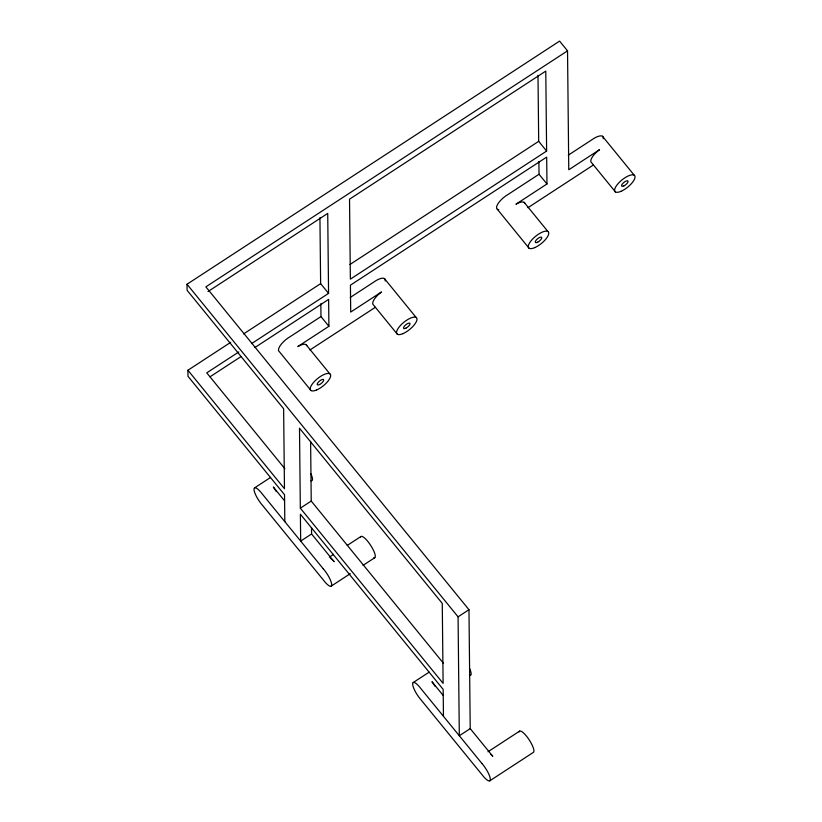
<?xml version="1.0" encoding="UTF-8"?>
<svg xmlns="http://www.w3.org/2000/svg" width="822" height="822" viewBox="0 0 822 822"><rect width="100%" height="100%" fill="white"/><g stroke="black" fill="none" stroke-linecap="round" stroke-linejoin="round"><path stroke-width="1.23" d="M230.725 342.312L187.919 370.249L284.463 488.71L283.631 408.75L187.087 290.289L187.015 284.248L559.597 41.1L567.529 50.83L568.773 169.753L599.557 149.666A12.659 4.613 -39.2 0 0 591.614 162.725L615.411 191.916M567.529 50.83L205.86 286.868L468.972 609.708L470.225 728.631L492.81 756.332A12.659 3.288 56.9 0 0 490.929 754.401M208.058 291.512L327.721 213.412L328.564 293.372L251.635 343.575M243.569 333.927L320.631 283.641L319.933 217.645M349.936 264.509L538.687 141.322L537.999 75.326M238.812 351.939L206.754 372.859L284.895 468.746M546.62 151.063L350.367 279.141L349.525 199.181L545.777 71.103L546.62 151.063L538.687 141.322M210.021 376.805L241.01 356.584M254.902 347.521L328.625 299.403L328.903 326.293L297.862 346.545A12.659 4.613 -39.2 0 1 306.781 345.61M320.837 303.76L320.97 316.562L289.93 336.815A12.659 4.613 -39.2 0 0 279.305 351.621L311.035 390.553M350.213 297.482L373.568 282.244A12.659 4.613 -39.2 0 1 385.189 281.021M538.893 161.441L539.037 174.243L507.986 194.506A12.659 4.613 -39.2 0 0 497.844 203.959A12.659 4.613 -39.2 0 0 498.728 209.713M568.269 155.173L591.635 139.935A12.659 4.613 -39.2 0 1 603.256 138.713M397.345 334.235L373.548 305.034A12.659 4.613 -39.2 0 1 381.5 291.974L350.706 312.062L350.429 285.172L546.681 157.094L546.969 183.974L515.918 204.236A12.659 4.613 -39.2 0 1 524.837 203.291M309.904 350.008L375.315 307.325M527.96 207.689L593.371 165.017M254.563 487.898L270.52 477.479M300.328 508.171L299.496 428.211L442.267 603.399L443.109 683.359L300.328 508.171L311.23 501.06L310.613 441.404M311.507 527.58L311.579 533.971L300.677 541.092L300.39 514.212L443.171 689.391L443.459 716.281M329.324 557.131L333.537 554.377M347.254 545.428L360.971 536.478M331.132 586.178L350.275 573.684M363.047 565.351L374.74 557.717M470.225 728.631L459.313 735.741L458.07 616.829L468.972 609.708M413.209 682.548L429.166 672.129M487.96 751.781L519.617 731.128M489.778 780.828L533.386 752.366A12.659 3.288 56.9 0 0 528.412 738.701A12.659 3.288 56.9 0 0 519.114 731.919M602.495 136.277L634.224 175.209M539.037 174.243L546.969 183.974M524.117 202.335L547.914 231.527M497.361 209.312L529.091 248.244M384.439 278.586L416.168 317.518M320.631 283.641L328.564 293.372M320.97 316.562L328.903 326.293M306.051 344.644L329.848 373.835M187.015 284.248L458.07 616.829M311.23 501.06L443.469 663.303M284.515 500.773L273.315 487.035A12.659 3.288 56.9 0 1 276.346 491.597M311.579 533.971L334.164 561.683A12.659 3.288 56.9 0 0 330.608 558.405M443.161 695.422L431.951 681.685A12.659 3.288 56.9 0 1 434.992 686.247M284.813 521.631L284.535 494.741L187.981 376.281L187.919 370.249M360.478 537.269A12.659 3.288 56.9 0 1 370.701 545.418A12.659 3.288 56.9 0 1 373.774 557.789M310.963 473.914A12.659 3.288 56.9 0 1 310.983 480.747M469.609 668.563A12.659 3.288 56.9 0 1 469.619 675.396M323.262 568.793L262.413 494.156A12.659 3.288 56.9 0 0 254.008 489.347A12.659 3.288 56.9 0 0 262.434 505.273L323.293 579.921A12.659 3.288 56.9 0 0 331.698 584.73A12.659 3.288 56.9 0 0 323.262 568.793M481.908 763.453L421.049 688.805A12.659 3.288 56.9 0 0 412.644 683.996A12.659 3.288 56.9 0 0 421.08 699.923L481.928 774.571A12.659 3.288 56.9 0 0 490.333 779.379A12.659 3.288 56.9 0 0 481.908 763.453M402.955 333.64A12.659 4.613 -39.2 0 0 416.888 318.484A12.659 4.613 -39.2 0 0 400.427 325.502A12.659 4.613 -39.2 0 0 402.955 333.64M316.634 389.967A12.659 4.613 -39.2 0 0 330.578 374.801A12.659 4.613 -39.2 0 0 314.107 381.819A12.659 4.613 -39.2 0 0 316.634 389.967M319.614 384.501A4.048 1.48 -39.2 0 0 323.591 379.661A4.048 1.48 -39.2 0 0 318.114 382.425A4.048 1.48 -39.2 0 0 319.614 384.501M405.924 328.173A4.048 1.48 -39.2 0 0 409.911 323.344A4.048 1.48 -39.2 0 0 404.434 326.098A4.048 1.48 -39.2 0 0 405.924 328.173M537.67 242.192A4.048 1.48 -39.2 0 0 541.657 237.353A4.048 1.48 -39.2 0 0 536.17 240.116A4.048 1.48 -39.2 0 0 537.67 242.192M534.701 247.648A12.659 4.613 -39.2 0 0 548.634 232.492A12.659 4.613 -39.2 0 0 532.173 239.51A12.659 4.613 -39.2 0 0 534.701 247.648M621.011 191.331A12.659 4.613 -39.2 0 0 634.944 176.175A12.659 4.613 -39.2 0 0 618.483 183.193A12.659 4.613 -39.2 0 0 621.011 191.331M623.99 185.864A4.048 1.48 -39.2 0 0 627.967 181.035A4.048 1.48 -39.2 0 0 622.49 183.789A4.048 1.48 -39.2 0 0 623.99 185.864"/></g></svg>
